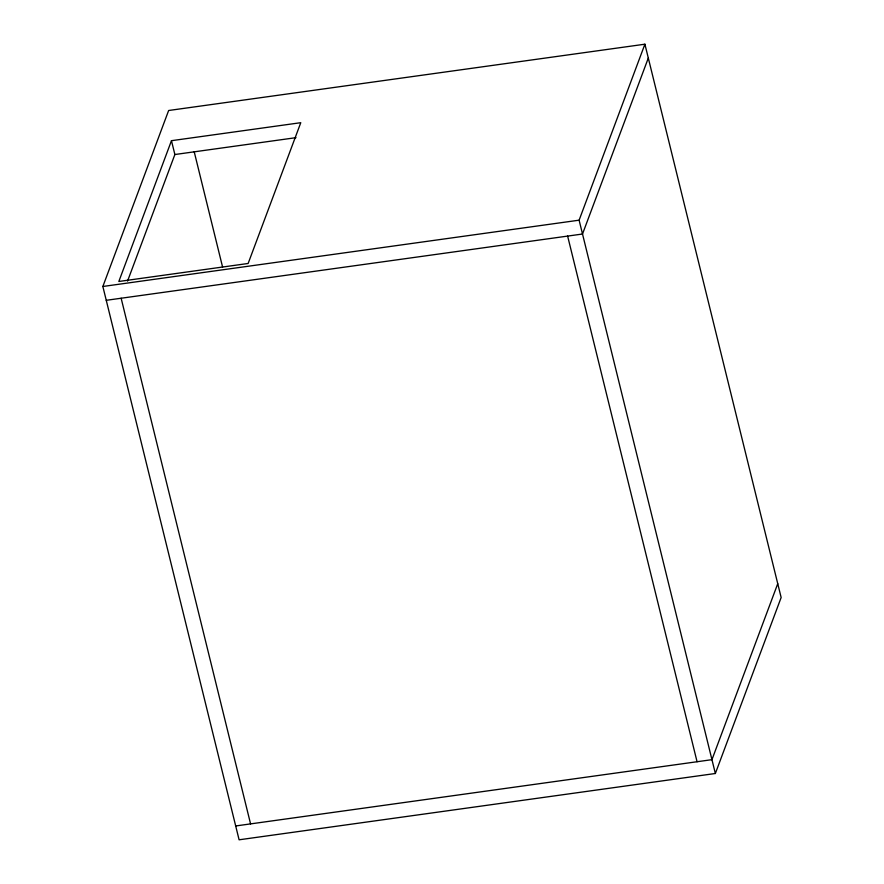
<?xml version="1.0" encoding="UTF-8"?>
<svg xmlns="http://www.w3.org/2000/svg" width="884" height="884" viewBox="0 0 884 884"><rect width="100%" height="100%" fill="white"/><g stroke="black" fill="none" stroke-linecap="round" stroke-linejoin="round"><path stroke-width="1.33" d="M102.853 286.482L168.645 110.5L644.9 44.2L781.147 597.518L715.355 773.5L239.1 839.8L102.853 286.482L579.108 220.182L644.9 44.2M171.463 140.689L118.832 281.477L248.139 263.476L300.781 122.688L171.463 140.689L174.877 154.523L296.018 137.661M127.55 281.101L174.933 154.368M648.315 58.035L582.512 234.017L106.257 300.306M777.743 583.694L711.951 759.665L235.685 825.965M579.108 220.182L715.355 773.5M567.627 236.083L697.067 761.743M194.204 151.761L222.591 267.078M121.141 298.239L250.57 823.899"/></g></svg>
